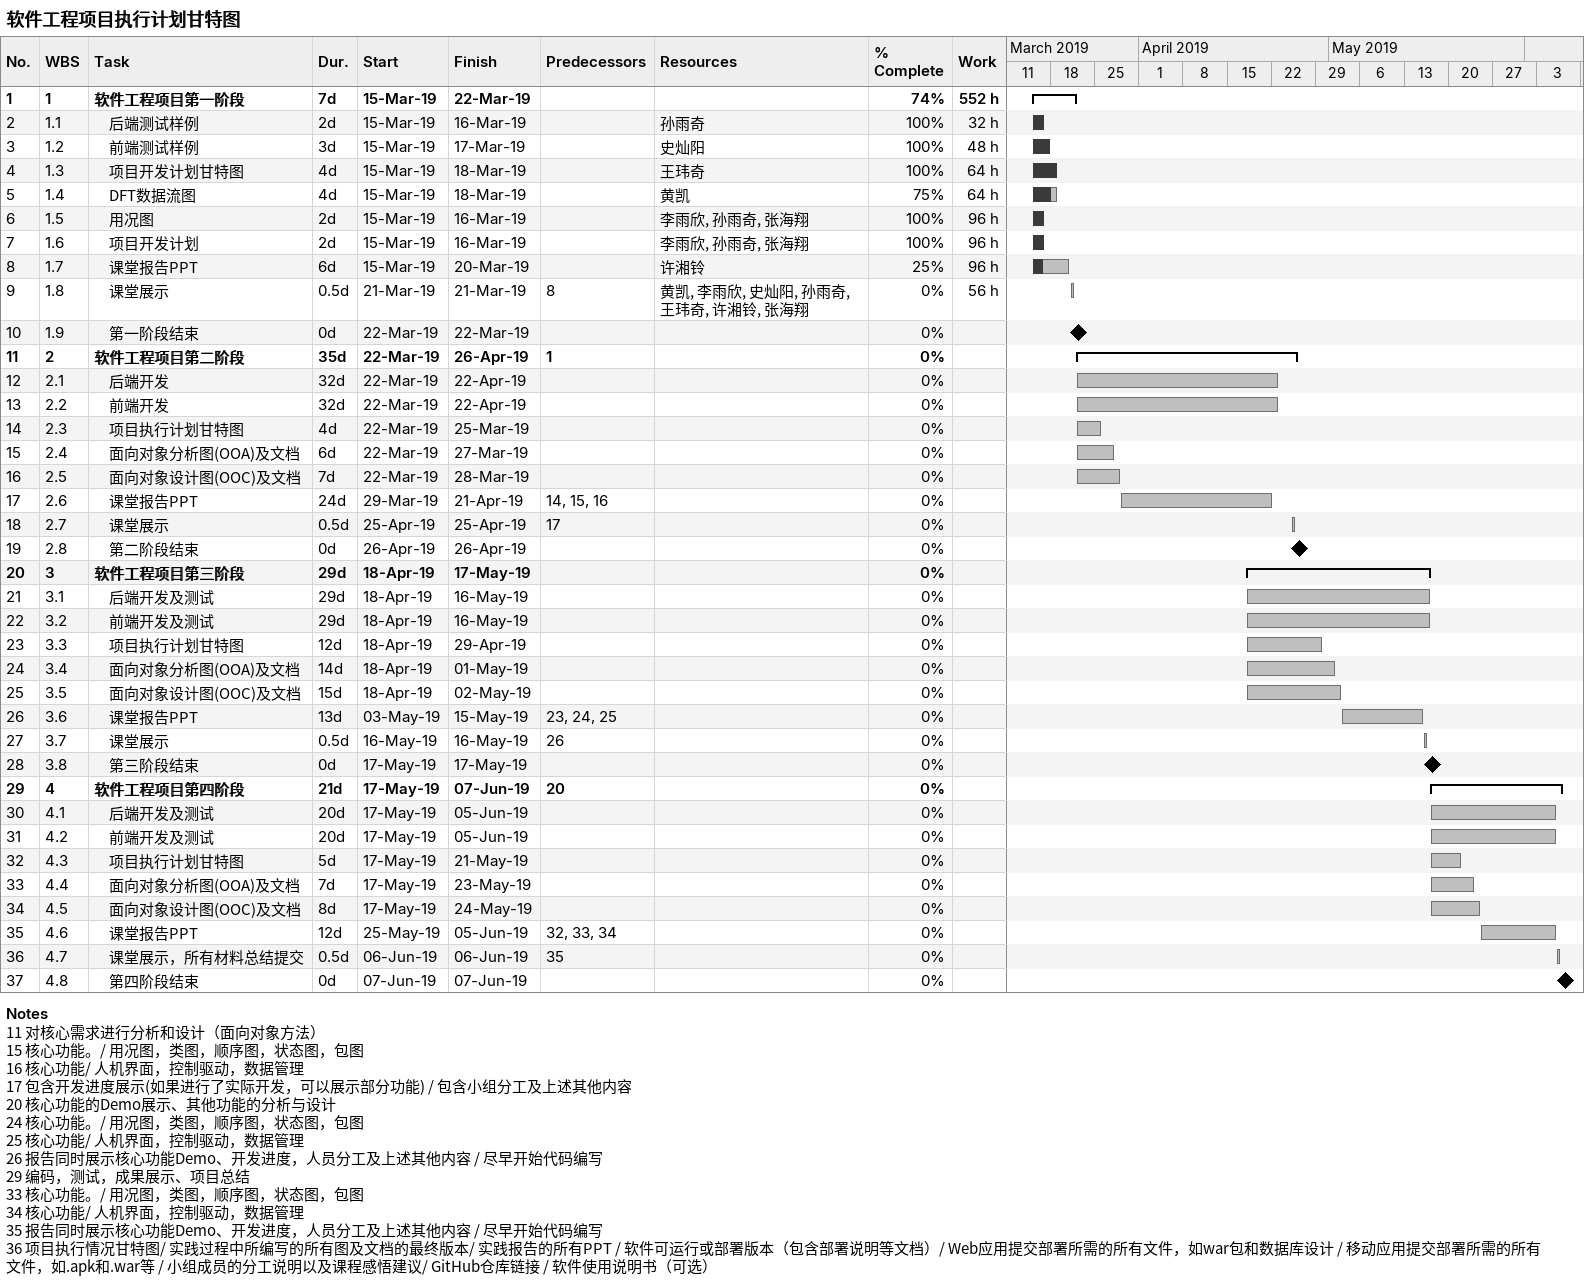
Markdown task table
软件工程项目执行计划甘特图

| ID | WBS | Task | Duration | Start | Finish | Predecessors | Resources | % complete | Work (h) |
|---|---|---|---|---|---|---|---|---|---|
| 1 | 1 | **软件工程项目第一阶段** | 7d | 2019-03-15 | 2019-03-22 |  |  | 74 | 552 |
| 2 | 1.1 | 后端测试样例 | 2d | 2019-03-15 | 2019-03-16 |  | 孙雨奇 | 100 | 32 |
| 3 | 1.2 | 前端测试样例 | 3d | 2019-03-15 | 2019-03-17 |  | 史灿阳 | 100 | 48 |
| 4 | 1.3 | 项目开发计划甘特图 | 4d | 2019-03-15 | 2019-03-18 |  | 王玮奇 | 100 | 64 |
| 5 | 1.4 | DFT数据流图 | 4d | 2019-03-15 | 2019-03-18 |  | 黄凯 | 75 | 64 |
| 6 | 1.5 | 用况图 | 2d | 2019-03-15 | 2019-03-16 |  | 李雨欣, 孙雨奇, 张海翔 | 100 | 96 |
| 7 | 1.6 | 项目开发计划 | 2d | 2019-03-15 | 2019-03-16 |  | 李雨欣, 孙雨奇, 张海翔 | 100 | 96 |
| 8 | 1.7 | 课堂报告PPT | 6d | 2019-03-15 | 2019-03-20 |  | 许湘铃 | 25 | 96 |
| 9 | 1.8 | 课堂展示 | 0.5d | 2019-03-21 | 2019-03-21 | 8 | 黄凯, 李雨欣, 史灿阳, 孙雨奇, 王玮奇, 许湘铃, 张海翔 | 0 | 56 |
| 10 | 1.9 | 第一阶段结束 | 0d | 2019-03-22 | 2019-03-22 |  |  | 0 |  |
| 11 | 2 | **软件工程项目第二阶段** | 35d | 2019-03-22 | 2019-04-26 | 1 |  | 0 |  |
| 12 | 2.1 | 后端开发 | 32d | 2019-03-22 | 2019-04-22 |  |  | 0 |  |
| 13 | 2.2 | 前端开发 | 32d | 2019-03-22 | 2019-04-22 |  |  | 0 |  |
| 14 | 2.3 | 项目执行计划甘特图 | 4d | 2019-03-22 | 2019-03-25 |  |  | 0 |  |
| 15 | 2.4 | 面向对象分析图(OOA)及文档 | 6d | 2019-03-22 | 2019-03-27 |  |  | 0 |  |
| 16 | 2.5 | 面向对象设计图(OOC)及文档 | 7d | 2019-03-22 | 2019-03-28 |  |  | 0 |  |
| 17 | 2.6 | 课堂报告PPT | 24d | 2019-03-29 | 2019-04-21 | 14, 15, 16 |  | 0 |  |
| 18 | 2.7 | 课堂展示 | 0.5d | 2019-04-25 | 2019-04-25 | 17 |  | 0 |  |
| 19 | 2.8 | 第二阶段结束 | 0d | 2019-04-26 | 2019-04-26 |  |  | 0 |  |
| 20 | 3 | **软件工程项目第三阶段** | 29d | 2019-04-18 | 2019-05-17 |  |  | 0 |  |
| 21 | 3.1 | 后端开发及测试 | 29d | 2019-04-18 | 2019-05-16 |  |  | 0 |  |
| 22 | 3.2 | 前端开发及测试 | 29d | 2019-04-18 | 2019-05-16 |  |  | 0 |  |
| 23 | 3.3 | 项目执行计划甘特图 | 12d | 2019-04-18 | 2019-04-29 |  |  | 0 |  |
| 24 | 3.4 | 面向对象分析图(OOA)及文档 | 14d | 2019-04-18 | 2019-05-01 |  |  | 0 |  |
| 25 | 3.5 | 面向对象设计图(OOC)及文档 | 15d | 2019-04-18 | 2019-05-02 |  |  | 0 |  |
| 26 | 3.6 | 课堂报告PPT | 13d | 2019-05-03 | 2019-05-15 | 23, 24, 25 |  | 0 |  |
| 27 | 3.7 | 课堂展示 | 0.5d | 2019-05-16 | 2019-05-16 | 26 |  | 0 |  |
| 28 | 3.8 | 第三阶段结束 | 0d | 2019-05-17 | 2019-05-17 |  |  | 0 |  |
| 29 | 4 | **软件工程项目第四阶段** | 21d | 2019-05-17 | 2019-06-07 | 20 |  | 0 |  |
| 30 | 4.1 | 后端开发及测试 | 20d | 2019-05-17 | 2019-06-05 |  |  | 0 |  |
| 31 | 4.2 | 前端开发及测试 | 20d | 2019-05-17 | 2019-06-05 |  |  | 0 |  |
| 32 | 4.3 | 项目执行计划甘特图 | 5d | 2019-05-17 | 2019-05-21 |  |  | 0 |  |
| 33 | 4.4 | 面向对象分析图(OOA)及文档 | 7d | 2019-05-17 | 2019-05-23 |  |  | 0 |  |
| 34 | 4.5 | 面向对象设计图(OOC)及文档 | 8d | 2019-05-17 | 2019-05-24 |  |  | 0 |  |
| 35 | 4.6 | 课堂报告PPT | 12d | 2019-05-25 | 2019-06-05 | 32, 33, 34 |  | 0 |  |
| 36 | 4.7 | 课堂展示，所有材料总结提交 | 0.5d | 2019-06-06 | 2019-06-06 | 35 |  | 0 |  |
| 37 | 4.8 | 第四阶段结束 | 0d | 2019-06-07 | 2019-06-07 |  |  | 0 |  |

Notes
- 11: 对核心需求进行分析和设计（面向对象方法）
- 15: 核心功能。 / 用况图，类图，顺序图，状态图，包图
- 16: 核心功能 / 人机界面，控制驱动，数据管理
- 17: 包含开发进度展示(如果进行了实际开发，可以展示部分功能) / 包含小组分工及上述其他内容
- 20: 核心功能的Demo展示、其他功能的分析与设计
- 24: 核心功能。 / 用况图，类图，顺序图，状态图，包图
- 25: 核心功能 / 人机界面，控制驱动，数据管理
- 26: 报告同时展示核心功能 Demo、开发进度，人员分工及上述其他内容 / 尽早开始代码编写
- 29: 编码，测试，成果展示、项目总结
- 33: 核心功能。 / 用况图，类图，顺序图，状态图，包图
- 34: 核心功能 / 人机界面，控制驱动，数据管理
- 35: 报告同时展示核心功能 Demo、开发进度，人员分工及上述其他内容 / 尽早开始代码编写
- 36: 项目执行情况甘特图 / 实践过程中所编写的所有图及文档的最终版本 / 实践报告的所有PPT / 软件可运行或部署版本（包含部署说明等文档） / Web应用提交部署所需的所有文件，如war包和数据库设计 / 移动应用提交部署所需的所有文件，如.apk和.war等 / 小组成员的分工说明以及课程感悟建议 / GitHub仓库链接 / 软件使用说明书（可选）
